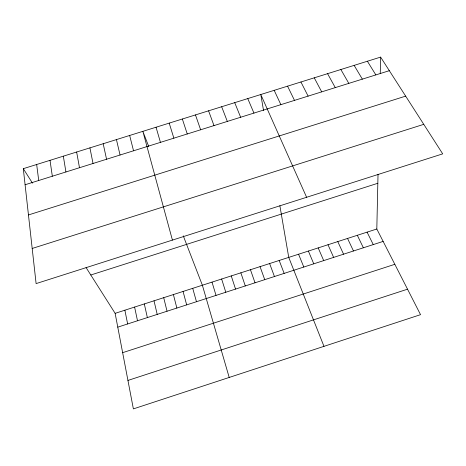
<?xml version="1.0" encoding="UTF-8"?>
<svg xmlns="http://www.w3.org/2000/svg" width="466" height="466" viewBox="0 0 466 466"><rect width="100%" height="100%" fill="white"/><g stroke="black" fill="none" stroke-linecap="round" stroke-linejoin="round"><path stroke-width="0.7" d="M86.064 267.542L115.137 313.338L133.375 408.892L420.536 314.667L376.813 229.01L378.025 174.383M380.256 73.517L380.617 57.108L23.3 168.675L36.109 283.596L442.7 153.862L380.617 57.108M127.94 380.431L407.523 289.182M122.645 352.675L394.83 264.309M115.137 313.338L376.813 229.01M117.77 327.144L383.139 241.405M90.794 274.998L377.827 183.266M32.195 248.46L423.757 124.34M28.461 214.948L405.659 96.136M25.094 184.757L389.331 70.686M23.3 168.675L32.486 183.144M367.389 61.238L375.846 74.909M354.137 65.38L362.344 79.138M340.862 69.521L348.818 83.373M327.569 73.675L335.27 87.614M314.253 77.828L321.703 91.866M300.92 81.993L308.113 96.118M367.074 232.15L373.266 244.598M287.563 86.163L294.5 100.382M357.323 235.295L363.375 247.79M347.554 238.441L353.473 250.993M274.189 90.34L280.87 104.652M337.78 241.592L343.564 254.191M327.994 244.743L333.639 257.401M306.611 197.287L260.791 94.522L263.529 110.477M318.196 247.9L323.707 260.611M247.766 98.588L253.941 113.087M308.387 251.063L313.758 263.82M298.566 254.226L303.803 267.041M234.724 102.66L240.642 117.251M323.975 346.349L288.739 257.395L279.868 205.704M221.659 106.743L227.326 121.422M148.701 146.441L142.858 131.342L172.42 240.101M183.266 235.825L202.372 285.227L229.202 377.448M279.186 260.471L284.149 273.391M269.622 263.558L274.451 276.524M208.576 110.826L213.993 125.599M260.045 266.639L264.74 279.658M250.463 269.727L255.019 282.804M195.475 114.916L200.636 129.781M240.864 272.82L245.291 285.943M182.352 119.016L187.256 133.969M231.258 275.919L235.546 289.095M221.641 279.017L225.794 292.246M169.205 123.117L173.859 138.163M212.013 282.116L216.026 295.397M156.046 127.23L160.444 142.369M192.726 288.338L196.466 301.718M183.062 291.448L186.668 304.886M173.393 294.564L176.859 308.055M129.659 135.466L133.538 150.792M163.712 297.687L167.038 311.23M116.436 139.596L120.059 155.015M154.019 300.809L157.211 314.404M144.314 303.937L147.367 317.585M103.19 143.732L106.557 159.244M134.598 307.065L137.511 320.765M124.871 310.199L127.649 323.957M89.926 147.873L93.031 163.479M76.64 152.021L79.488 167.725M63.335 156.174L65.922 171.971M50.013 160.333L52.332 176.23M36.668 164.498L38.725 180.488"/></g></svg>
